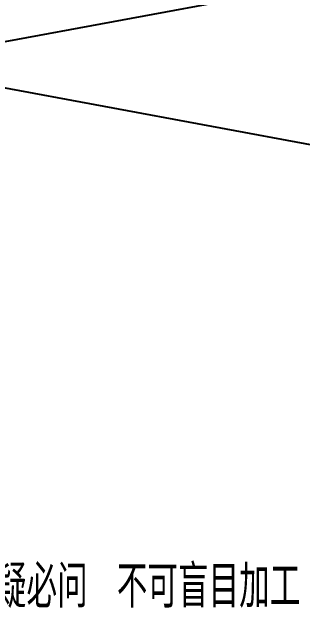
# Model space of a CAD drawing. Header units: millimetres. Extents: x 88508 to 142116, y -5268 to 20283.
# Drawn here: x 106940.8 to 107014, y 1672.8 to 1826.1 of the extents above; entities that cross this region are included whole.
import ezdxf
from ezdxf.enums import TextEntityAlignment as Align

# ---------------------------------------------------------------- set-up
doc = ezdxf.new("R2010")
doc.units = ezdxf.units.MM
doc.layers.add('PPS_O', color=40, linetype='Continuous')
doc.styles.add('chinesef_fs', font='simplex.shx', dxfattribs={"bigfont": 'gbcbig.shx'})
doc.styles.add('GBENOR_', font='gbenor.shx', dxfattribs={"bigfont": 'gbcbig'})
doc.styles.add('TXT', font='txt.shx', dxfattribs={"width": 0.8, "bigfont": 'ctxt.shx'})

# ---------------------------------------------------------------- blocks, each defined once
blk = doc.blocks.new('U40')
at = {"color": 3, "style": 'chinesef_fs'}
blk.add_text('有疑必问 不可盲目加工', height=53.0785, dxfattribs=at).set_placement((1616.75, 313.14))
at = {"lineweight": 18, "style": 'GBENOR_'}
blk.add_attdef('文档路径', (2125.95, 386.89), '', height=17.76, dxfattribs=at)
at = {"lineweight": 20, "style": 'TXT'}
for tag, height, p in [('18-**-**', 16.35, (1866.64, 256.17)), ('客户名称', 16.13, (1741.09, 133.98, 0)), ('料厚:', 16.13, (1741.26, 93.16, 0))]:
    blk.add_attdef(tag, text='', height=height, dxfattribs=at).set_placement(p, align=Align.MIDDLE)
for tag, p, height in [('88888', (1850.91, 207.46), 14.86), ('材质:', (1691.18, 167.99, 0), 16.13), ('核准', (1869.36, 127.52, 0), 16.13), ('设计', (1868.77, 88.3, 0), 16.13), ('绘图', (1868.24, 49.08, 0), 16.13)]:
    blk.add_attdef(tag, p, '', height=height, dxfattribs=at)
for tag, p, height, width in [('3', (2234.72, 206.9), 15.83, 0.7), ('4', (2234.72, 167.41), 15.83, 0.7), ('核准日期', (2041.07, 124.18, 0), 16.13, 0.68), ('设计日期', (2041.07, 84.45, 0), 16.13, 0.68), ('1', (2251.89, 85.86), 14.61, 0.7), ('绘图日期', (2040.91, 46.43, 0), 16.13, 0.68), ('2', (2234.96, 49.23), 14.61, 0.7)]:
    blk.add_attdef(tag, p, '', height=height, dxfattribs=dict(at, width=width))

msp = doc.modelspace()

# ---------------------------------------------------------------- linework, layer by layer
at = {"layer": 'PPS_O'}
for p, q in [((105473.835, 2079.541), (108341.214, 1546.122)), ((105473.835, 1546.122), (108341.214, 2079.541))]:
    msp.add_line(p, q, dxfattribs=at)

# ---------------------------------------------------------------- block references
at = {"ltscale": 3, "xscale": 0.201715171644512, "yscale": 0.201715171644512, "zscale": 0.201715171644512}
msp.add_blockref('U40', (106602.879, 1612.716), dxfattribs=at)

doc.saveas('drawing.dxf')
